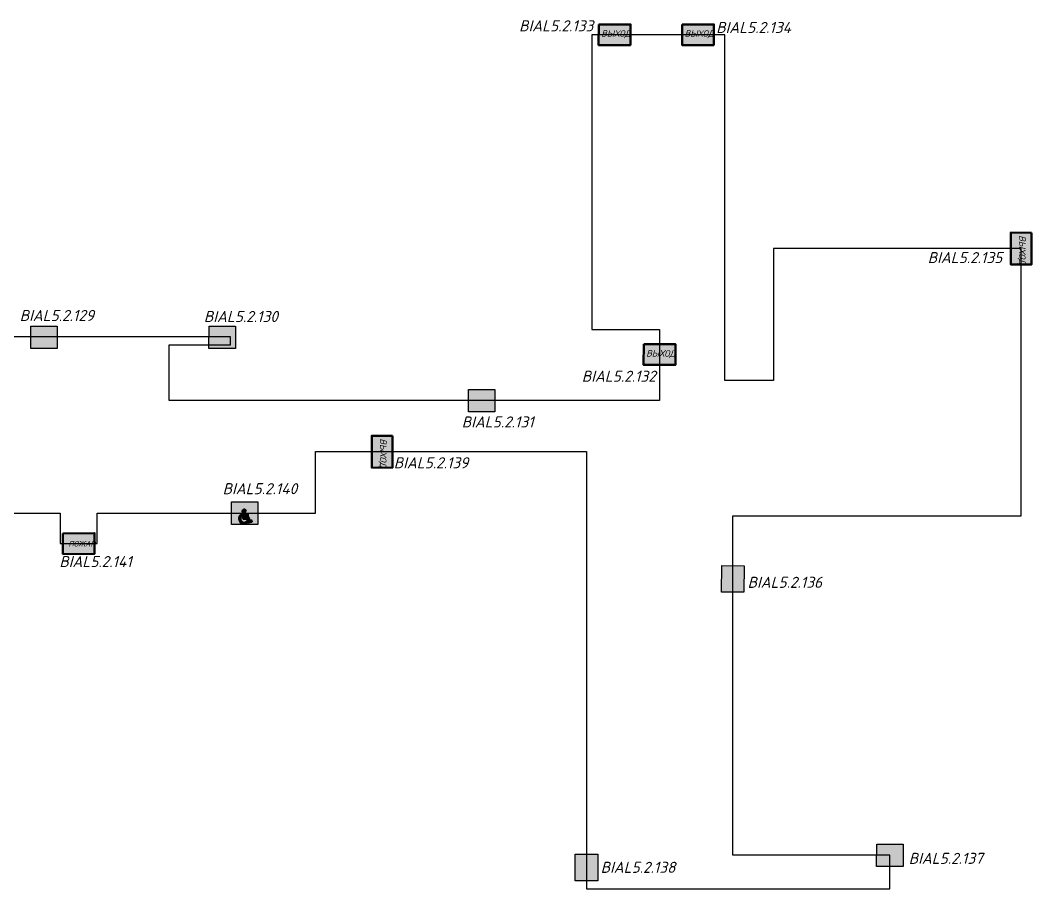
# Model space of a CAD drawing. Extents: x -152830 to 1281226, y -304852 to -2349.
# Drawn here: x 378612 to 401451, y -267151 to -247540 of the extents above; entities that cross this region are included whole.
import ezdxf

# ---------------------------------------------------------------- set-up
doc = ezdxf.new("R2010")
doc.units = 0
doc.header["$LTSCALE"] = 100
doc.linetypes.add('ACAD_ISO02W100', pattern=[15, 12, -3])
doc.layers.add('00-Штамп', color=7, linetype='Continuous', lineweight=0)
doc.layers.add('cc_ПС', color=6, linetype='пс  -V-V-V-V-V-V-V-', lineweight=30)
doc.layers.add('_СОУЭ Оповещение_световое', color=1, linetype='Continuous')
doc.styles.add('OlympDesign', font='isocpeui.ttf', dxfattribs={"height": 250})
doc.styles.get("Standard").update_dxf_attribs({"font": 'arial.ttf'})
doc.linetypes.add('пс  -V-V-V-V-V-V-V-', pattern='A,20,-0.2,["V",Standard,S=3,R=0,X=1,Y=-1.5],-5', length=25.2)

# ---------------------------------------------------------------- blocks, each defined once
blk = doc.blocks.new('*U192')
at = {"linetype": 'Continuous', "lineweight": 20, "true_color": 0xffffff}
h = blk.add_hatch(color=7, dxfattribs=at)
h.dxf.hatch_style = 1
h.paths.add_polyline_path([(200, -972), (200, 39), (-994, 39), (-994, -972)])
at = {"color": 1, "linetype": 'Continuous', "lineweight": 30}
blk.add_lwpolyline([(-992, 40), (202, 40), (202, -972), (-992, -972)], close=True, dxfattribs=at)
blk.add_lwpolyline([(124, -448, 0, 244, 0), (-364, -448, 0, 0, 0), (-890, -448, 0, 0, 0)], format="xyseb", dxfattribs=at)
at = {"color": 6, "lineweight": 20, "style": 'OlympDesign', "flags": 1}
for tag, p in [('ПОМЕЩЕНИЕ', (1645, -43)), ('ИД', (2550, -400))]:
    blk.add_attdef(tag, p, '', height=250, dxfattribs=at)
at = {"color": 2, "linetype": 'Continuous', "lineweight": 30, "style": 'OlympDesign', "width": 0.8, "flags": 1}
blk.add_attdef('ID', (2010, -411), '', height=250, dxfattribs=at)
at = {"style": 'OlympDesign'}
blk.add_attdef('НУМЕРАЦИЯ', (-1293, -1683), '', height=500, dxfattribs=at)
blk = doc.blocks.new('*U184')
at = {"linetype": 'Continuous', "lineweight": 20, "true_color": 0xffffff}
h = blk.add_hatch(color=7, dxfattribs=at)
h.dxf.hatch_style = 1
h.paths.add_polyline_path([(-15, 709), (-15, -223), (1418, -210), (1418, 722)])
at = {"color": 1, "linetype": 'Continuous', "lineweight": 50}
blk.add_lwpolyline([(-15, 709), (1418, 722), (1418, -210), (-15, -223)], close=True, dxfattribs=at)
at = {"color": 1, "linetype": 'Continuous', "lineweight": 30, "insert": (100, 455), "char_height": 300, "attachment_point": 1, "style": 'OlympDesign'}
blk.add_mtext_dynamic_manual_height_columns('ВЫХОД', width=642.49, gutter_width=25, heights=[0], dxfattribs=at)
at = {"style": 'OlympDesign'}
blk.add_attdef('НУМЕРАЦИЯ', (-2800, -1011), '', height=500, rotation=90, dxfattribs=at)
at = {"color": 6, "lineweight": 20, "style": 'OlympDesign', "flags": 1}
for tag, p in [('ПОМЕЩЕНИЕ', (1645, -43)), ('ИД', (2550, -400))]:
    blk.add_attdef(tag, p, '', height=250, dxfattribs=at)
blk = doc.blocks.new('*U190')
at = {"linetype": 'Continuous', "lineweight": 20, "true_color": 0xffffff}
h = blk.add_hatch(color=7, dxfattribs=at)
h.dxf.hatch_style = 1
h.paths.add_polyline_path([(196, -973), (201, 39), (-994, 43), (-998, -968)])
at = {"color": 1, "linetype": 'Continuous', "lineweight": 30}
blk.add_lwpolyline([(-994, 43), (201, 39), (196, -973), (-998, -968)], close=True, dxfattribs=at)
blk.add_lwpolyline([(-889, -440, 0, 244, 0), (-401, -442, 0, 0, 0), (125, -444, 0, 0, 0)], format="xyseb", dxfattribs=at)
at = {"style": 'OlympDesign'}
blk.add_attdef('НУМЕРАЦИЯ', (7, 202), '', height=500, dxfattribs=at)
at = {"color": 6, "lineweight": 20, "style": 'OlympDesign', "flags": 1}
for tag, p in [('ПОМЕЩЕНИЕ', (1643, -44)), ('ИД', (2549, -401))]:
    blk.add_attdef(tag, p, '', height=250, dxfattribs=at)
at = {"color": 2, "linetype": 'Continuous', "lineweight": 30, "style": 'OlympDesign', "width": 0.8, "flags": 1}
blk.add_attdef('ID', (2008, -419), '', height=250, rotation=359.7686, dxfattribs=at)
blk = doc.blocks.new('*U236')
at = {"linetype": 'Continuous', "lineweight": 20, "true_color": 0xffffff}
h = blk.add_hatch(color=7, dxfattribs=at)
h.dxf.hatch_style = 1
h.paths.add_polyline_path([(-15, 709), (-15, -223), (1418, -210), (1418, 722)])
at = {"color": 1, "linetype": 'Continuous', "lineweight": 50}
blk.add_lwpolyline([(-15, 709), (1418, 722), (1418, -210), (-15, -223)], close=True, dxfattribs=at)
at = {"color": 1, "linetype": 'Continuous', "lineweight": 30, "insert": (100, 455), "char_height": 300, "attachment_point": 1, "style": 'OlympDesign'}
blk.add_mtext_dynamic_manual_height_columns('ВЫХОД', width=642.49, gutter_width=25, heights=[0], dxfattribs=at)
at = {"style": 'OlympDesign'}
blk.add_attdef('НУМЕРАЦИЯ', (1444, 786), '', height=500, rotation=90, dxfattribs=at)
at = {"color": 6, "lineweight": 20, "style": 'OlympDesign', "flags": 1}
for tag, p in [('ПОМЕЩЕНИЕ', (1645, -43)), ('ИД', (2550, -400))]:
    blk.add_attdef(tag, p, '', height=250, dxfattribs=at)
blk = doc.blocks.new('*U188')
at = {"linetype": 'Continuous', "lineweight": 20, "true_color": 0xffffff}
h = blk.add_hatch(color=7, dxfattribs=at)
h.dxf.hatch_style = 1
h.paths.add_polyline_path([(196, -973), (201, 39), (-994, 43), (-998, -968)])
at = {"color": 1, "linetype": 'Continuous', "lineweight": 30}
blk.add_lwpolyline([(-994, 43), (201, 39), (196, -973), (-998, -968)], close=True, dxfattribs=at)
blk.add_lwpolyline([(-889, -440, 0, 244, 0), (-401, -442, 0, 0, 0), (125, -444, 0, 0, 0)], format="xyseb", dxfattribs=at)
at = {"color": 6, "lineweight": 20, "style": 'OlympDesign', "flags": 1}
for tag, p in [('ПОМЕЩЕНИЕ', (1643, -44)), ('ИД', (2549, -401))]:
    blk.add_attdef(tag, p, '', height=250, dxfattribs=at)
at = {"style": 'OlympDesign'}
blk.add_attdef('НУМЕРАЦИЯ', (451, -850), '', height=500, dxfattribs=at)
at = {"color": 2, "linetype": 'Continuous', "lineweight": 30, "style": 'OlympDesign', "width": 0.8, "flags": 1}
blk.add_attdef('ID', (2008, -419), '', height=250, rotation=359.7686, dxfattribs=at)
blk = doc.blocks.new('*U189')
at = {"linetype": 'Continuous', "lineweight": 20, "true_color": 0xffffff}
h = blk.add_hatch(color=7, dxfattribs=at)
h.dxf.hatch_style = 1
h.paths.add_polyline_path([(200, -972), (200, 39), (-994, 39), (-994, -972)])
at = {"color": 1, "linetype": 'Continuous', "lineweight": 30}
blk.add_lwpolyline([(-992, 40), (202, 40), (202, -972), (-992, -972)], close=True, dxfattribs=at)
blk.add_lwpolyline([(124, -448, 0, 244, 0), (-364, -448, 0, 0, 0), (-890, -448, 0, 0, 0)], format="xyseb", dxfattribs=at)
at = {"color": 6, "lineweight": 20, "style": 'OlympDesign', "flags": 1}
for tag, p in [('ПОМЕЩЕНИЕ', (1645, -43)), ('ИД', (2550, -400))]:
    blk.add_attdef(tag, p, '', height=250, dxfattribs=at)
at = {"color": 2, "linetype": 'Continuous', "lineweight": 30, "style": 'OlympDesign', "width": 0.8, "flags": 1}
blk.add_attdef('ID', (2010, -411), '', height=250, dxfattribs=at)
at = {"style": 'OlympDesign'}
blk.add_attdef('НУМЕРАЦИЯ', (-636, -1106), '', height=500, dxfattribs=at)
blk = doc.blocks.new('*U155')
at = {"linetype": 'Continuous', "lineweight": 20, "true_color": 0xffffff}
h = blk.add_hatch(color=7, dxfattribs=at)
h.dxf.hatch_style = 1
h.paths.add_polyline_path([(200, -972), (200, 39), (-994, 39), (-994, -972)])
at = {"color": 1, "linetype": 'Continuous', "lineweight": 30}
blk.add_lwpolyline([(-992, 40), (202, 40), (202, -972), (-992, -972)], close=True, dxfattribs=at)
blk.add_lwpolyline([(124, -448, 0, 244, 0), (-364, -448, 0, 0, 0), (-890, -448, 0, 0, 0)], format="xyseb", dxfattribs=at)
at = {"style": 'OlympDesign'}
blk.add_attdef('НУМЕРАЦИЯ', (-1495, 272), '', height=500, dxfattribs=at)
at = {"color": 6, "lineweight": 20, "style": 'OlympDesign', "flags": 1}
for tag, p in [('ПОМЕЩЕНИЕ', (1645, -43)), ('ИД', (2550, -400))]:
    blk.add_attdef(tag, p, '', height=250, dxfattribs=at)
at = {"color": 2, "linetype": 'Continuous', "lineweight": 30, "style": 'OlympDesign', "width": 0.8, "flags": 1}
blk.add_attdef('ID', (2010, -411), '', height=250, dxfattribs=at)
blk = doc.blocks.new('*U154')
at = {"linetype": 'Continuous', "lineweight": 20, "true_color": 0xffffff}
h = blk.add_hatch(color=7, dxfattribs=at)
h.dxf.hatch_style = 1
h.paths.add_polyline_path([(196, -973), (201, 39), (-994, 43), (-998, -968)])
at = {"color": 1, "linetype": 'Continuous', "lineweight": 30}
blk.add_lwpolyline([(-994, 43), (201, 39), (196, -973), (-998, -968)], close=True, dxfattribs=at)
blk.add_lwpolyline([(-889, -440, 0, 244, 0), (-401, -442, 0, 0, 0), (125, -444, 0, 0, 0)], format="xyseb", dxfattribs=at)
at = {"style": 'OlympDesign'}
blk.add_attdef('НУМЕРАЦИЯ', (-1228, 227), '', height=500, dxfattribs=at)
at = {"color": 6, "lineweight": 20, "style": 'OlympDesign', "flags": 1}
for tag, p in [('ПОМЕЩЕНИЕ', (1643, -44)), ('ИД', (2549, -401))]:
    blk.add_attdef(tag, p, '', height=250, dxfattribs=at)
at = {"color": 2, "linetype": 'Continuous', "lineweight": 30, "style": 'OlympDesign', "width": 0.8, "flags": 1}
blk.add_attdef('ID', (2008, -419), '', height=250, rotation=359.7686, dxfattribs=at)
blk = doc.blocks.new('*U238')
at = {"linetype": 'Continuous', "lineweight": 20, "true_color": 0xffffff}
h = blk.add_hatch(color=7, dxfattribs=at)
h.dxf.hatch_style = 1
h.paths.add_polyline_path([(-15, 709), (-15, -223), (1418, -210), (1418, 722)])
at = {"color": 1, "linetype": 'Continuous', "lineweight": 50}
blk.add_lwpolyline([(-15, 709), (1418, 722), (1418, -210), (-15, -223)], close=True, dxfattribs=at)
at = {"color": 1, "linetype": 'Continuous', "lineweight": 30, "insert": (100, 455), "char_height": 300, "attachment_point": 1, "style": 'OlympDesign'}
blk.add_mtext_dynamic_manual_height_columns('ВЫХОД', width=642.49, gutter_width=25, heights=[0], dxfattribs=at)
at = {"style": 'OlympDesign'}
blk.add_attdef('НУМЕРАЦИЯ', (-3612, 361), '', height=500, rotation=90, dxfattribs=at)
at = {"color": 6, "lineweight": 20, "style": 'OlympDesign', "flags": 1}
for tag, p in [('ПОМЕЩЕНИЕ', (1645, -43)), ('ИД', (2550, -400))]:
    blk.add_attdef(tag, p, '', height=250, dxfattribs=at)
blk = doc.blocks.new('*U237')
at = {"linetype": 'Continuous', "lineweight": 20, "true_color": 0xffffff}
h = blk.add_hatch(color=7, dxfattribs=at)
h.dxf.hatch_style = 1
h.paths.add_polyline_path([(-15, 709), (-15, -223), (1418, -210), (1418, 722)])
at = {"color": 1, "linetype": 'Continuous', "lineweight": 50}
blk.add_lwpolyline([(-15, 709), (1418, 722), (1418, -210), (-15, -223)], close=True, dxfattribs=at)
at = {"color": 1, "linetype": 'Continuous', "lineweight": 30, "insert": (100, 455), "char_height": 300, "attachment_point": 1, "style": 'OlympDesign'}
blk.add_mtext_dynamic_manual_height_columns('ВЫХОД', width=642.49, gutter_width=25, heights=[0], dxfattribs=at)
at = {"style": 'OlympDesign'}
blk.add_attdef('НУМЕРАЦИЯ', (1522, 334), '', height=500, rotation=90, dxfattribs=at)
at = {"color": 6, "lineweight": 20, "style": 'OlympDesign', "flags": 1}
for tag, p in [('ПОМЕЩЕНИЕ', (1645, -43)), ('ИД', (2550, -400))]:
    blk.add_attdef(tag, p, '', height=250, dxfattribs=at)
blk = doc.blocks.new('*U191')
at = {"linetype": 'Continuous', "lineweight": 20, "true_color": 0xffffff}
h = blk.add_hatch(color=7, dxfattribs=at)
h.dxf.hatch_style = 1
h.paths.add_polyline_path([(-15, 709), (-15, -223), (1418, -210), (1418, 722)])
at = {"color": 1, "linetype": 'Continuous', "lineweight": 50}
blk.add_lwpolyline([(-15, 709), (1418, 722), (1418, -210), (-15, -223)], close=True, dxfattribs=at)
at = {"color": 1, "linetype": 'Continuous', "lineweight": 30, "insert": (100, 455), "char_height": 300, "attachment_point": 1, "style": 'OlympDesign'}
blk.add_mtext_dynamic_manual_height_columns('ВЫХОД', width=642.49, gutter_width=25, heights=[0], dxfattribs=at)
at = {"color": 6, "lineweight": 20, "style": 'OlympDesign', "flags": 1}
for tag, p in [('ПОМЕЩЕНИЕ', (1645, -43)), ('ИД', (2550, -400))]:
    blk.add_attdef(tag, p, '', height=250, dxfattribs=at)
at = {"style": 'OlympDesign'}
blk.add_attdef('НУМЕРАЦИЯ', (1398, -3964), '', height=500, rotation=90, dxfattribs=at)
blk = doc.blocks.new('*U175')
at = {"linetype": 'Continuous', "lineweight": 20, "true_color": 0xffffff}
h = blk.add_hatch(color=7, dxfattribs=at)
h.dxf.hatch_style = 1
h.paths.add_polyline_path([(-15, 709), (-15, -223), (1418, -210), (1418, 722)])
at = {"color": 1, "linetype": 'Continuous', "lineweight": 50}
blk.add_lwpolyline([(-15, 709), (1418, 722), (1418, -210), (-15, -223)], close=True, dxfattribs=at)
at = {"color": 1, "linetype": 'Continuous', "lineweight": 30, "insert": (237, 365), "char_height": 250, "attachment_point": 1, "style": 'OlympDesign'}
blk.add_mtext_dynamic_manual_height_columns('ПОЖАР', width=642.49, gutter_width=25, heights=[0], dxfattribs=at)
at = {"color": 6, "lineweight": 20, "style": 'OlympDesign', "flags": 1}
for tag, p in [('ПОМЕЩЕНИЕ', (1645, -43)), ('ИД', (2550, -400))]:
    blk.add_attdef(tag, p, '', height=250, dxfattribs=at)
at = {"style": 'OlympDesign'}
blk.add_attdef('НУМЕРАЦИЯ', (-178, -814), '', height=500, dxfattribs=at)
blk = doc.blocks.new('инв')
h = blk.add_hatch(color=1)
h.dxf.hatch_style = 1
h.paths.add_polyline_path([(6133, 8818), (6133, 10260, 1.3805348), (11042, 2881), (10525, 4610, -1.5998525)])
at = {"lineweight": 40}
h = blk.add_hatch(color=1, dxfattribs=at)
h.dxf.hatch_style = 1
h.paths.add_polyline_path([(8832, 12687, 1), (5734, 12687, 1)])
h = blk.add_hatch(color=1)
h.dxf.hatch_style = 1
h.paths.add_polyline_path([(8536, 8037), (8536, 8504, -0.4142136), (8836, 8804), (10680, 8804, 0.4142136), (10980, 9104), (10980, 9900, 0.4142136), (10680, 10200), (8351, 10200), (8351, 10375, 0.2104231), (8254, 10597), (7621, 11176, -0.1193763), (6892, 11189), (6892, 11000), (6274, 10616, 0.2592216), (6133, 10361), (6133, 6421, 0.1634911), (6193, 6240), (6618, 5680, 0.2348204), (6857, 5561), (10018, 5561, -0.3314508), (10305, 5347), (11163, 2477, 0.4079499), (11531, 2273), (14305, 3039, 0.4154126), (14514, 3409), (14383, 3880, 0.3896761), (14037, 4093), (13151, 3924, -0.355411), (12818, 4104), (11386, 7552, 0.3031047), (11109, 7737), (8836, 7737, -0.4142136)])
at = {"color": 1, "lineweight": 40}
blk.add_lwpolyline([(6892, 11195), (6892, 11000), (6274, 10616, 0.2592216), (6133, 10361), (6133, 6421, 0.1634911), (6193, 6240), (6618, 5680, 0.2348204), (6857, 5561), (10018, 5561, -0.3314508), (10305, 5347), (11163, 2477, 0.4079499), (11531, 2273), (14305, 3039, 0.4154126), (14514, 3409), (14383, 3880, 0.3896761), (14037, 4093), (13151, 3924, -0.355411), (12818, 4104), (11386, 7552, 0.3031047), (11109, 7737), (8836, 7737, -0.4142136), (8536, 8037), (8536, 8504, -0.4142136), (8836, 8804), (10680, 8804, 0.4142136), (10980, 9104), (10980, 9900, 0.4142136), (10680, 10200), (8351, 10200), (8351, 10375, 0.2104231), (8254, 10597), (7617, 11179)], format="xyb", dxfattribs=at)
blk.add_circle((7283, 12687), 1549, dxfattribs=at)
for centre, radius, start, end in [((7377, 5765), 4664, 105.474526, 321.802703), ((7303, 5643), 3384, 110.244702, 342.213676)]:
    blk.add_arc(centre, radius, start, end, dxfattribs=at)
blk = doc.blocks.new('*U178')
at = {"linetype": 'Continuous', "lineweight": 20, "true_color": 0xffffff}
h = blk.add_hatch(color=7, dxfattribs=at)
h.dxf.hatch_style = 1
h.paths.add_polyline_path([(200, -972), (200, 39), (-994, 39), (-994, -972)])
at = {"color": 1, "linetype": 'Continuous', "lineweight": 30}
blk.add_lwpolyline([(-994, 39), (200, 39), (200, -972), (-994, -972)], close=True, dxfattribs=at)
blk.add_lwpolyline([(-901, -135, 0, 244, 0), (-413, -135, 0, 0, 0), (113, -135, 0, 0, 0)], format="xyseb", dxfattribs=at)
at = {"xscale": 0.05, "yscale": 0.05, "zscale": 0.05}
blk.add_blockref('инв', (-794, -1003), dxfattribs=at)
at = {"style": 'OlympDesign'}
blk.add_attdef('НУМЕРАЦИЯ', (-1397, 390), '', height=500, dxfattribs=at)
at = {"color": 6, "lineweight": 20, "style": 'OlympDesign', "flags": 1}
for tag, p in [('ПОМЕЩЕНИЕ', (1645, -43)), ('ИД', (2550, -400))]:
    blk.add_attdef(tag, p, '', height=250, dxfattribs=at)
at = {"color": 2, "linetype": 'Continuous', "lineweight": 30, "style": 'OlympDesign', "width": 0.8, "flags": 1}
blk.add_attdef('ID', (2010, -411), '', height=250, dxfattribs=at)

msp = doc.modelspace()

# ---------------------------------------------------------------- linework, layer by layer
at = {"layer": 'cc_ПС', "color": 1, "linetype": 'ACAD_ISO02W100', "lineweight": 30, "ltscale": 30}
msp.add_lwpolyline([(377316.978551, -258670.002851), (379512.120427, -258670.002851), (379512.120427, -259352.759021), (380348.168058, -259352.759021), (380348.168058, -258670.002851), (385278.985813, -258670.002851), (385278.985813, -257281.102297), (391397.32725, -257281.102297), (391397.32725, -267150.547923), (398247.407924, -267150.547923), (398247.407924, -266394.54799), (394702.782058, -266394.54799), (394702.782058, -258727.624102), (401211.280388, -258727.624102), (401211.280388, -252693.584583), (395620.32043, -252693.584583), (395620.32043, -255674.659437), (394518.946111, -255674.659437), (394518.946111, -247866.049712), (391520.566001, -247866.049712), (391520.566001, -254524.791358), (393049.465935, -254524.791358), (393049.465935, -256126.964957), (381972.695068, -256126.964957), (381972.695068, -254865.797628), (383362.444043, -254865.797628), (383362.444043, -254689.321793), (364663.734866, -254689.321793)], dxfattribs=at)

# ---------------------------------------------------------------- block references
at = {"layer": '_СОУЭ Оповещение_световое', "color": 4}
ref = msp.add_blockref('*U238', (391680.381038, -247987.572129), dxfattribs=dict(at, xscale=0.4999999999999994, yscale=0.4999999999999994, zscale=0.4999999999999994, rotation=359.4723474880294))
ref.add_attrib('НУМЕРАЦИЯ', 'BIAL5.2.133', (389876.142094, -247790.523647), dxfattribs={"layer": '00-Штамп', "color": 7, "height": 250, "style": 'OlympDesign'})
ref = msp.add_blockref('*U237', (393562.881038, -247987.572129), dxfattribs=dict(at, xscale=0.4999999999999993, yscale=0.4999999999999993, zscale=0.4999999999999993, rotation=359.4723474880294))
ref.add_attrib('НУМЕРАЦИЯ', 'BIAL5.2.134', (394325.57094, -247827.71435), dxfattribs={"layer": '00-Штамп', "color": 7, "height": 250, "style": 'OlympDesign'})
ref = msp.add_blockref('*U191', (401089.757971, -252343.809665), dxfattribs=dict(at, xscale=0.4999999999999992, yscale=0.4999999999999992, zscale=0.4999999999999992, rotation=269.4723474880294))
ref.add_attrib('НУМЕРАЦИЯ', 'BIAL5.2.135', (399101.628653, -253024.682384), dxfattribs={"layer": '00-Штамп', "color": 7, "height": 250, "style": 'OlympDesign'})
ref = msp.add_blockref('*U155', (379347.964089, -254467.068246), dxfattribs=dict(at, xscale=0.5, yscale=0.5, zscale=0.5))
ref.add_attrib('НУМЕРАЦИЯ', 'BIAL5.2.129', (378600.43218, -254331.157553), dxfattribs={"layer": '00-Штамп', "color": 7, "height": 250, "style": 'OlympDesign'})
ref = msp.add_blockref('*U154', (383372.504617, -254467.60714), dxfattribs=dict(at, xscale=0.5, yscale=0.5, zscale=0.5))
ref.add_attrib('НУМЕРАЦИЯ', 'BIAL5.2.130', (382758.335007, -254354.216451), dxfattribs={"layer": '00-Штамп', "color": 7, "height": 250, "style": 'OlympDesign'})
ref = msp.add_blockref('*U184', (392695.396236, -255210.872708), dxfattribs=dict(at, xscale=0.4999999999999996, yscale=0.4999999999999996, zscale=0.4999999999999996, rotation=359.4723474880294))
ref.add_attrib('НУМЕРАЦИЯ', 'BIAL5.2.132', (391291.007938, -255703.425924), dxfattribs={"layer": '00-Штамп', "color": 7, "height": 250, "style": 'OlympDesign'})
ref = msp.add_blockref('*U192', (389226.818506, -255894.030353), dxfattribs=dict(at, xscale=0.5, yscale=0.5, zscale=0.5))
ref.add_attrib('НУМЕРАЦИЯ', 'BIAL5.2.131', (388580.180159, -256735.324314), dxfattribs={"layer": '00-Штамп', "color": 7, "height": 250, "style": 'OlympDesign'})
ref = msp.add_blockref('*U236', (386659.757971, -256931.327379), dxfattribs=dict(at, xscale=0.4999999999999993, yscale=0.4999999999999993, zscale=0.4999999999999993, rotation=269.4723474880294))
ref.add_attrib('НУМЕРАЦИЯ', 'BIAL5.2.139', (387046.161436, -257656.752566), dxfattribs={"layer": '00-Штамп', "color": 7, "height": 250, "style": 'OlympDesign'})
ref = msp.add_blockref('*U178', (383880.543423, -258436.80216), dxfattribs=dict(at, xscale=0.5, yscale=0.5, zscale=0.5))
ref.add_attrib('НУМЕРАЦИЯ', 'BIAL5.2.140', (383181.802974, -258241.615469), dxfattribs={"layer": '00-Штамп', "color": 7, "height": 250, "style": 'OlympDesign'})
ref = msp.add_blockref('*U175', (379583.662469, -259480.817767), dxfattribs=dict(at, xscale=0.5, yscale=0.5, zscale=0.5))
ref.add_attrib('НУМЕРАЦИЯ', 'BIAL5.2.141', (379494.863858, -259887.818427), dxfattribs={"layer": '00-Штамп', "color": 7, "height": 250, "style": 'OlympDesign'})
ref = msp.add_blockref('*U190', (394933.974059, -260352.419792), dxfattribs=dict(at, xscale=0.5, yscale=0.5, zscale=0.5, rotation=270))
ref.add_attrib('НУМЕРАЦИЯ', 'BIAL5.2.136', (395034.798963, -260355.735601), dxfattribs={"layer": '00-Штамп', "color": 7, "height": 250, "style": 'OlympDesign'})
ref = msp.add_blockref('*U188', (398447.682427, -266163.355989), dxfattribs=dict(at, xscale=0.5, yscale=0.5, zscale=0.5))
ref.add_attrib('НУМЕРАЦИЯ', 'BIAL5.2.137', (398673.208059, -266588.452197), dxfattribs={"layer": '00-Штамп', "color": 7, "height": 250, "style": 'OlympDesign'})
ref = msp.add_blockref('*U189', (391164.392645, -266473.208361), dxfattribs=dict(at, xscale=0.5, yscale=0.5, zscale=0.5, rotation=90))
ref.add_attrib('НУМЕРАЦИЯ', 'BIAL5.2.138', (391717.347748, -266791.052277), dxfattribs={"layer": '00-Штамп', "color": 7, "height": 250, "style": 'OlympDesign'})

doc.saveas('drawing.dxf')
